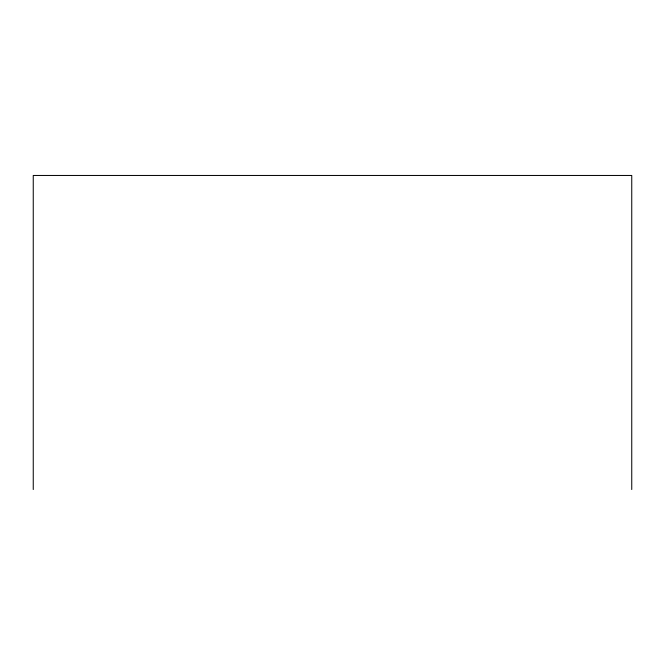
<?xml version="1.0" encoding="UTF-8"?>
<svg xmlns="http://www.w3.org/2000/svg" width="665" height="665" viewBox="0 0 665 665"><rect width="100%" height="100%" fill="white"/><g stroke="black" fill="none" stroke-linecap="round" stroke-linejoin="round"><path stroke-width="1" d="M631.75 489.54L631.75 175.46L33.25 175.46L33.25 489.54"/></g></svg>
